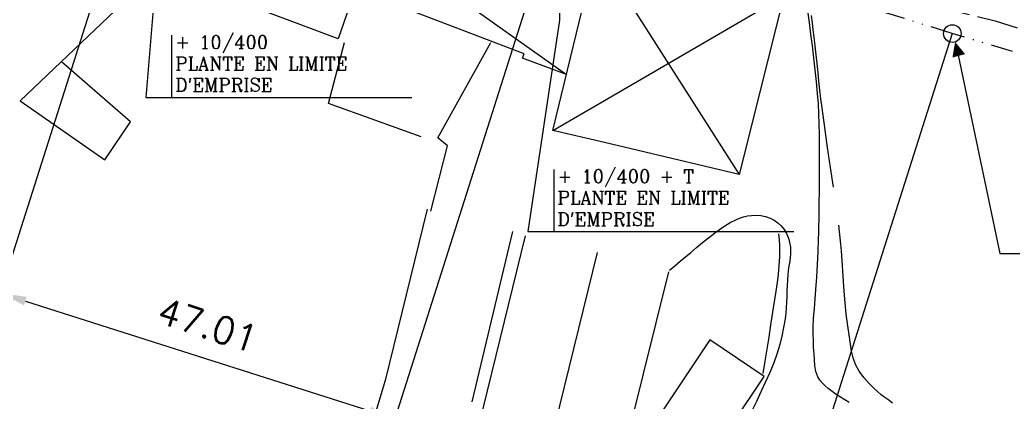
# Model space of a CAD drawing. Header units: millimetres. Extents: x 127045 to 128191, y 151549 to 152340.
# Drawn here: x 127473.7 to 127586.5, y 151820 to 151863.3 of the extents above; entities that cross this region are included whole.
import ezdxf
from ezdxf.enums import TextEntityAlignment as Align

# ---------------------------------------------------------------- set-up
doc = ezdxf.new("R2010")
doc.units = ezdxf.units.MM
doc.header["$MEASUREMENT"] = 0
doc.linetypes.add('BTA', pattern=[5.7, 2.5, -1, 0.1, -1, 0.1, -1])
doc.linetypes.add('INT_344$0$TYPE1', pattern=[4, 3, -1])
doc.layers.get('0').update_dxf_attribs({"color": 252, "linetype": 'CONTINUOUS'})
doc.layers.get('DEFPOINTS').update_dxf_attribs({"linetype": 'CONTINUOUS'})
for name, color, linetype in [('BT_AER_POS', 1, 'BTA'), ('COTATION', 212, 'CONTINUOUS'), ('INT_344$0$106', 252, 'CONTINUOUS'), ('POT_EX_POS', 1, 'CONTINUOUS'), ('TGV_344$0$1', 252, 'CONTINUOUS'), ('TGV_344$0$36', 252, 'CONTINUOUS'), ('TGV_344$0$4', 252, 'CONTINUOUS'), ('TXT_POT_POS', 7, 'CONTINUOUS')]:
    doc.layers.add(name, color=color, linetype=linetype)
doc.styles.add('ROMANC', font='romanc', dxfattribs={"height": 1.5})
doc.styles.get("Standard").update_dxf_attribs({"font": 'txt.shx'})
doc.dimstyles.new('DADEL', dxfattribs={"dimtxt": 3, "dimasz": 3, "dimexe": 0, "dimexo": 0, "dimgap": 1.5, "dimtad": 0, "dimzin": 0, "dimdsep": 46, "dimtxsty": 'Standard', "dimcen": 0, "dimdle": 1.25, "dimadec": 0, "dimazin": 0, "dimtfac": 0.033333, "dimtofl": 0, "dimtmove": 2, "dimatfit": 3, "dimfxl": 0, "dimtolj": 1, "dimtzin": 0, "dimarcsym": 0})

# ---------------------------------------------------------------- blocks, each defined once
blk = doc.blocks.new('P_BETON')
blk.add_circle((0, 0), 1)
blk = doc.blocks.new('FLECHE1')
blk.add_lwpolyline([(0, 0, 0, 1.5, 0), (-1.63, 0, 1.5, 1.5, 0)], format="xyseb")
blk = doc.blocks.new('INT_344')
at = {"layer": 'INT_344$0$106', "linetype": 'INT_344$0$TYPE1'}
for p, q in [((127555.206261, 151870.271538, 63.720222), (127584.427772, 151863.220844, 65.318634)), ((127584.427772, 151863.220844, 65.249184), (127586.925248, 151862.438755, 65.283829))]:
    blk.add_line(p, q, dxfattribs=at)
blk = doc.blocks.new('TGV_344')
at = {"linetype": 'Continuous'}
for p, q in [((127490.689, 151889.106, 70.672997), (127535.754, 151857.127, 65.157997)), ((127540.067, 151869.737, 68.035004), (127555.379, 151845.811, 65.681)), ((127540.068, 151854.204, 66.278), (127560.418, 151866.021, 68.290001)), ((127534.212, 151850.803, 65.698997), (127540.068, 151854.204, 66.278))]:
    blk.add_line(p, q, dxfattribs=at)
at = {"layer": 'TGV_344$0$1'}
for p, q in [((127563.328187, 151863.021498, 63.857501), (127563.149405, 151864.346003, 63.92275)), ((127563.501376, 151861.696236, 63.792252), (127563.328187, 151863.021498, 63.857501)), ((127563.667, 151860.37, 63.727001), (127563.501376, 151861.696236, 63.792252)), ((127521.169, 151849.966, 62.728001), (127527.168, 151860.767, 64.970001)), ((127563.832894, 151859.022093, 63.778739), (127563.667, 151860.37, 63.727001)), ((127563.997121, 151857.673649, 63.830486), (127563.832894, 151859.022093, 63.778739)), ((127564.146551, 151856.323236, 63.88224), (127563.997121, 151857.673649, 63.830486)), ((127564.268, 151854.97, 63.933998), (127564.146551, 151856.323236, 63.88224)), ((127564.344737, 151853.821186, 63.866488), (127564.268, 151854.97, 63.933998)), ((127564.39983, 151852.671192, 63.798989), (127564.344737, 151853.821186, 63.866488)), ((127564.439003, 151851.520681, 63.731495), (127564.39983, 151852.671192, 63.798989)), ((127564.468, 151850.37, 63.664001), (127564.439003, 151851.520681, 63.731495)), ((127564.489304, 151848.869992, 63.630248), (127564.468, 151850.37, 63.664001)), ((127522.269, 151849.066, 62.764), (127521.169, 151849.966, 62.728001)), ((127520.37, 151841.666, 62.998001), (127522.269, 151849.066, 62.764)), ((127564.491151, 151847.369856, 63.596497), (127564.489304, 151848.869992, 63.630248)), ((127564.481672, 151845.869852, 63.562747), (127564.491151, 151847.369856, 63.596497)), ((127564.469, 151844.37, 63.528999), (127564.481672, 151845.869852, 63.562747)), ((127564.455837, 151842.89486, 63.564998), (127564.462673, 151843.632428, 63.546999)), ((127564.462673, 151843.632428, 63.546999), (127564.469, 151844.37, 63.528999)), ((127564.447929, 151842.157301, 63.582998), (127564.455837, 151842.89486, 63.564998)), ((127564.426425, 151840.682207, 63.618998), (127564.438389, 151841.41976, 63.600998)), ((127564.438389, 151841.41976, 63.600998), (127564.447929, 151842.157301, 63.582998)), ((127553.727625, 151839.980014, 63.292774), (127554.33334, 151840.351413, 63.346826)), ((127554.33334, 151840.351413, 63.346826), (127554.969, 151840.67, 63.401001)), ((127554.969, 151840.67, 63.401001), (127555.400919, 151840.847382, 63.371826)), ((127555.400919, 151840.847382, 63.371826), (127555.844518, 151840.998424, 63.342662)), ((127555.844518, 151840.998424, 63.342662), (127556.301428, 151841.110435, 63.313418)), ((127556.301428, 151841.110435, 63.313418), (127556.769, 151841.17, 63.284)), ((127556.769, 151841.17, 63.284), (127557.3002, 151841.182804, 63.281757)), ((127557.3002, 151841.182804, 63.281757), (127557.832854, 151841.146432, 63.279518)), ((127557.832854, 151841.146432, 63.279518), (127558.36026, 151841.04632, 63.277272)), ((127558.36026, 151841.04632, 63.277272), (127558.869, 151840.87, 63.275002)), ((127558.869, 151840.87, 63.275002), (127559.331522, 151840.629969, 63.329222)), ((127559.331522, 151840.629969, 63.329222), (127559.757951, 151840.330115, 63.38296)), ((127559.757951, 151840.330115, 63.38296), (127560.139825, 151839.974841, 63.436718)), ((127564.411246, 151839.944709, 63.636999), (127564.426425, 151840.682207, 63.618998)), ((127551.873698, 151838.644153, 63.175996), (127552.569, 151839.169, 63.185001)), ((127552.569, 151839.169, 63.185001), (127553.143689, 151839.578952, 63.238834)), ((127553.143689, 151839.578952, 63.238834), (127553.727625, 151839.980014, 63.292774)), ((127560.139825, 151839.974841, 63.436718), (127560.469, 151839.57, 63.491001)), ((127560.469, 151839.57, 63.491001), (127560.742777, 151839.106746, 63.504622)), ((127560.742777, 151839.106746, 63.504622), (127560.944672, 151838.609657, 63.518099)), ((127564.369, 151838.47, 63.673), (127564.392291, 151839.207294, 63.654999)), ((127564.392291, 151839.207294, 63.654999), (127564.411246, 151839.944709, 63.636999)), ((127550.536557, 151837.527663, 63.157991), (127551.200151, 151838.091402, 63.166991)), ((127551.200151, 151838.091402, 63.166991), (127551.873698, 151838.644153, 63.175996)), ((127560.944672, 151838.609657, 63.518099), (127561.083151, 151838.094205, 63.531527)), ((127561.083151, 151838.094205, 63.531527), (127561.17, 151837.57, 63.544998)), ((127564.311021, 151837.044117, 63.735753), (127564.369, 151838.47, 63.673)), ((127549.267968, 151836.471443, 63.128749), (127549.87, 151836.969, 63.148998)), ((127549.87, 151836.969, 63.148998), (127550.536557, 151837.527663, 63.157991)), ((127561.189316, 151836.782737, 63.558601), (127561.153042, 151836.391478, 63.565377)), ((127561.17, 151837.57, 63.544998), (127561.197705, 151837.176564, 63.551812)), ((127561.197705, 151837.176564, 63.551812), (127561.189316, 151836.782737, 63.558601)), ((127564.238273, 151835.618929, 63.798504), (127564.311021, 151837.044117, 63.735753)), ((127548.067964, 151835.471439, 63.08825), (127548.667288, 151835.972254, 63.1085)), ((127548.667288, 151835.972254, 63.1085), (127549.267968, 151836.471443, 63.128749)), ((127561.097183, 151836.003436, 63.572155), (127561.032258, 151835.621719, 63.57886)), ((127561.153042, 151836.391478, 63.565377), (127561.097183, 151836.003436, 63.572155)), ((127547.47, 151834.969, 63.068001), (127548.067964, 151835.471439, 63.08825)), ((127560.910333, 151834.855835, 63.592283), (127560.87, 151834.47, 63.598999)), ((127560.967211, 151835.239582, 63.58557), (127560.910333, 151834.855835, 63.592283)), ((127561.032258, 151835.621719, 63.57886), (127560.967211, 151835.239582, 63.58557)), ((127564.15614, 151834.194313, 63.861253), (127564.238273, 151835.618929, 63.798504)), ((127560.828845, 151833.845496, 63.626981), (127560.800788, 151833.220284, 63.654961)), ((127560.87, 151834.47, 63.598999), (127560.828845, 151833.845496, 63.626981)), ((127564.07, 151832.77, 63.924), (127564.15614, 151834.194313, 63.861253)), ((127560.780062, 151832.594902, 63.682937), (127560.760883, 151831.969617, 63.710908)), ((127560.800788, 151833.220284, 63.654961), (127560.780062, 151832.594902, 63.682937)), ((127563.991118, 151831.69612, 63.953227), (127564.07, 151832.77, 63.924)), ((127560.736552, 151831.343416, 63.738923), (127560.700446, 151830.717526, 63.766938)), ((127560.760883, 151831.969617, 63.710908), (127560.736552, 151831.343416, 63.738923)), ((127563.896898, 151830.622312, 63.982481), (127563.991118, 151831.69612, 63.953227)), ((127560.64682, 151830.092616, 63.794961), (127560.57, 151829.47, 63.823002)), ((127560.700446, 151830.717526, 63.766938), (127560.64682, 151830.092616, 63.794961)), ((127563.814217, 151829.547059, 64.011745), (127563.896898, 151830.622312, 63.982481)), ((127560.57, 151829.47, 63.823002), (127560.406672, 151828.481789, 63.79374)), ((127563.77, 151828.47, 64.041), (127563.814217, 151829.547059, 64.011745)), ((127560.406672, 151828.481789, 63.79374), (127560.202589, 151827.501148, 63.764504)), ((127563.765188, 151827.719372, 64.03425), (127563.77, 151828.47, 64.041)), ((127560.202589, 151827.501148, 63.764504), (127559.957437, 151826.529909, 63.735266)), ((127563.77879, 151826.96876, 64.027502), (127563.765188, 151827.719372, 64.03425)), ((127563.813254, 151826.2187, 64.020752), (127563.77879, 151826.96876, 64.027502)), ((127559.671, 151825.57, 63.706001), (127559.280997, 151824.469778, 63.694738)), ((127559.957437, 151826.529909, 63.735266), (127559.671, 151825.57, 63.706001)), ((127563.871, 151825.47, 64.014), (127563.813254, 151826.2187, 64.020752)), ((127559.280997, 151824.469778, 63.694738), (127558.836356, 151823.39081, 63.683484)), ((127563.913643, 151824.825699, 64.009585), (127563.871, 151825.47, 64.014)), ((127563.951306, 151824.166223, 64.005094), (127563.913643, 151824.825699, 64.009585)), ((127558.836356, 151823.39081, 63.683484), (127558.359284, 151822.327093, 63.672238)), ((127564.050498, 151823.503266, 64.000557), (127563.951306, 151824.166223, 64.005094)), ((127564.271, 151822.871, 63.995998), (127564.050498, 151823.503266, 64.000557)), ((127558.359284, 151822.327093, 63.672238), (127557.871, 151821.27, 63.660999)), ((127564.50781, 151822.486874, 63.993718), (127564.271, 151822.871, 63.995998)), ((127564.807871, 151822.151512, 63.991457), (127564.50781, 151822.486874, 63.993718)), ((127565.137485, 151821.853703, 63.989218), (127564.807871, 151822.151512, 63.991457)), ((127557.871, 151821.27, 63.660999), (127557.31074, 151820.076087, 63.742211)), ((127565.471, 151821.571, 63.987), (127565.137485, 151821.853703, 63.989218)), ((127565.916552, 151821.214014, 63.996152), (127565.471, 151821.571, 63.987)), ((127566.379678, 151820.880531, 64.005293), (127565.916552, 151821.214014, 63.996152)), ((127557.31074, 151820.076087, 63.742211), (127556.73337, 151818.889543, 63.823438)), ((127566.855258, 151820.565889, 64.014429), (127566.379678, 151820.880531, 64.005293)), ((127567.33902, 151820.264772, 64.023566), (127566.855258, 151820.565889, 64.014429)), ((127567.825127, 151819.97172, 64.032671), (127567.33902, 151820.264772, 64.023566))]:
    blk.add_line(p, q, dxfattribs=at)
at = {"layer": 'TGV_344$0$36'}
for p, q in [((127489.867, 151869.463, 64.890999), (127473.769, 151854.162, 63.442001)), ((127509.868, 151861.165, 62.962002), (127496.567, 151866.164, 63.25)), ((127511.767, 151866.765, 62.818001), (127509.868, 151861.165, 62.962002)), ((127563.667702, 151862.99507, 63.9335), (127563.564132, 151863.80711, 63.980749)), ((127563.769125, 151862.182753, 63.88625), (127563.667702, 151862.99507, 63.9335)), ((127563.867, 151861.37, 63.839001), (127563.769125, 151862.182753, 63.88625)), ((127508.768, 151853.865, 63.294998), (127510.568, 151860.765, 62.909)), ((127563.982085, 151860.370291, 63.85475), (127563.867, 151861.37, 63.839001)), ((127564.092546, 151859.370062, 63.8705), (127563.982085, 151860.370291, 63.85475)), ((127564.200216, 151858.369537, 63.886249), (127564.092546, 151859.370062, 63.8705)), ((127486.269, 151851.763, 64.007004), (127478.468, 151858.562, 63.98)), ((127564.306928, 151857.368921, 63.901999), (127564.200216, 151858.369537, 63.886249)), ((127564.414968, 151856.368387, 63.917749), (127564.306928, 151857.368921, 63.901999)), ((127564.526606, 151855.368233, 63.933499), (127564.414968, 151856.368387, 63.917749)), ((127564.643674, 151854.368682, 63.949249), (127564.526606, 151855.368233, 63.933499)), ((127473.769, 151854.162, 63.442001), (127483.369, 151847.462, 64.053001)), ((127519.269, 151850.066, 62.827), (127508.768, 151853.865, 63.294998)), ((127564.768, 151853.37, 63.965), (127564.643674, 151854.368682, 63.949249)), ((127565.066728, 151851.116487, 63.96725), (127564.768, 151853.37, 63.965)), ((127483.369, 151847.462, 64.053001), (127486.269, 151851.763, 64.007004)), ((127565.383151, 151848.865389, 63.9695), (127565.066728, 151851.116487, 63.96725)), ((127565.717248, 151846.616848, 63.971749), (127565.383151, 151848.865389, 63.9695)), ((127566.069, 151844.371, 63.973999), (127565.717248, 151846.616848, 63.971749)), ((127559.935189, 151838.422165, 63.560789), (127559.869, 151839.07, 63.473)), ((127566.754659, 151839.347114, 64.043751), (127566.669, 151840.071, 64.028)), ((127566.833383, 151838.622441, 64.059502), (127566.754659, 151839.347114, 64.043751)), ((127559.974124, 151837.772122, 63.6485), (127559.935189, 151838.422165, 63.560789)), ((127566.905166, 151837.897047, 64.075252), (127566.833383, 151838.622441, 64.059502)), ((127559.97, 151836.47, 63.824001), (127559.985734, 151837.121018, 63.736212)), ((127559.985734, 151837.121018, 63.736212), (127559.974124, 151837.772122, 63.6485)), ((127566.97, 151837.171, 64.091003), (127566.905166, 151837.897047, 64.075252)), ((127567.014641, 151836.596472, 64.119129), (127566.97, 151837.171, 64.091003)), ((127559.909365, 151835.499477, 63.828507), (127559.97, 151836.47, 63.824001)), ((127567.052476, 151836.021468, 64.147253), (127567.014641, 151836.596472, 64.119129)), ((127567.085747, 151835.446211, 64.175377), (127567.052476, 151836.021468, 64.147253)), ((127559.701464, 151833.566503, 63.837513), (127559.817818, 151834.531523, 63.833011)), ((127559.817818, 151834.531523, 63.833011), (127559.909365, 151835.499477, 63.828507)), ((127567.116701, 151834.870858, 64.203499), (127567.085747, 151835.446211, 64.175377)), ((127567.148069, 151834.295488, 64.231623), (127567.116701, 151834.870858, 64.203499)), ((127559.566365, 151832.604163, 63.842016), (127559.701464, 151833.566503, 63.837513)), ((127567.182579, 151833.720262, 64.259748), (127567.148069, 151834.295488, 64.231623)), ((127567.222476, 151833.145348, 64.287874), (127567.182579, 151833.720262, 64.259748)), ((127559.419431, 151831.645315, 63.846512), (127559.566365, 151832.604163, 63.842016)), ((127567.27, 151832.571, 64.316002), (127567.222476, 151833.145348, 64.287874)), ((127567.389356, 151831.268239, 64.329497), (127567.27, 151832.571, 64.316002)), ((127559.26706, 151830.687265, 63.851008), (127559.419431, 151831.645315, 63.846512)), ((127567.518787, 151829.965839, 64.342995), (127567.389356, 151831.268239, 64.329497)), ((127559.115249, 151829.72912, 63.855505), (127559.26706, 151830.687265, 63.851008)), ((127558.97, 151828.77, 63.860001), (127559.115249, 151829.72912, 63.855505)), ((127567.673867, 151828.665715, 64.356496), (127567.518787, 151829.965839, 64.342995)), ((127558.762209, 151827.392276, 64.371009), (127558.97, 151828.77, 63.860001)), ((127567.87, 151827.371, 64.370003), (127567.673867, 151828.665715, 64.356496)), ((127558.543102, 151826.016306, 64.882), (127558.762209, 151827.392276, 64.371009)), ((127567.990341, 151826.592863, 64.407877), (127567.87, 151827.371, 64.370003)), ((127558.312694, 151824.642183, 65.392991), (127558.543102, 151826.016306, 64.882)), ((127568.11179, 151825.805684, 64.44607), (127567.990341, 151826.592863, 64.407877)), ((127568.288788, 151825.022588, 64.484477), (127568.11179, 151825.805684, 64.44607)), ((127558.071, 151823.27, 65.903999), (127558.312694, 151824.642183, 65.392991)), ((127568.571, 151824.271, 64.523003), (127568.288788, 151825.022588, 64.484477)), ((127568.994422, 151823.517342, 64.527534), (127568.571, 151824.271, 64.523003)), ((127569.507263, 151822.823844, 64.532037), (127568.994422, 151823.517342, 64.527534)), ((127515.171, 151822.466, 65.014999), (127511.673, 151810.665, 64.266998)), ((127570.075436, 151822.181341, 64.536523), (127569.507263, 151822.823844, 64.532037)), ((127570.671, 151821.571, 64.541), (127570.075436, 151822.181341, 64.536523)), ((127571.063959, 151821.204395, 64.543132), (127570.671, 151821.571, 64.541)), ((127571.47647, 151820.860326, 64.545261), (127571.063959, 151821.204395, 64.543132)), ((127571.90277, 151820.534342, 64.547389), (127571.47647, 151820.860326, 64.545261)), ((127572.337998, 151820.221188, 64.549517), (127571.90277, 151820.534342, 64.547389)), ((127572.775714, 151819.915513, 64.551636), (127572.337998, 151820.221188, 64.549517))]:
    blk.add_line(p, q, dxfattribs=at)
at = {"layer": 'TGV_344$0$4'}
for p, q in [((127530.969, 151859.466, 65.310997), (127496.764, 151872.547, 65.193001)), ((127530.758, 151858.982, 65.203003), (127530.969, 151859.466, 65.310997)), ((127535.754, 151857.127, 65.167), (127530.758, 151858.982, 65.203003)), ((127552.033, 151827.065, 66.373001), (127544.478, 151815.791, 66.373001)), ((127558.2, 151822.933, 66.445), (127552.033, 151827.065, 66.373001)), ((127550.644, 151811.658, 66.634003), (127558.2, 151822.933, 66.445))]:
    blk.add_line(p, q, dxfattribs=at)
at = {"layer": 'TGV_344$0$4', "linetype": 'Continuous'}
for p, q in [((127534.212, 151850.803, 65.698997), (127539.17, 151871.137, 68.172997)), ((127560.418, 151866.021, 68.290001), (127555.379, 151845.811, 65.681)), ((127540.069, 151849.422, 65.694), (127534.212, 151850.803, 65.698997)), ((127555.379, 151845.811, 65.681), (127540.069, 151849.422, 65.694)), ((127519.97, 151841.866, 64.232002), (127515.171, 151822.466, 65.014999)), ((127525.072, 151820.067, 65.041), (127529.67, 151839.367, 64.194)), ((127531.07, 151838.867, 64.203003), (127525.272, 151815.167, 64.876999)), ((127533.372, 151812.868, 65.101997), (127539.27, 151836.968, 64.373001)), ((127541.472, 151810.968, 65.093002), (127547.37, 151834.769, 64.489998))]:
    blk.add_line(p, q, dxfattribs=at)
blk = doc.blocks.new('FR-344-A')
for name in ['TGV_344', 'INT_344']:
    blk.add_blockref(name, (0, 0))
blk = doc.blocks.new('*D24')
at = {"color": 0, "linetype": 'ByBlock'}
for p, q in [((127446.88, 151903.88), (127428.48, 151846.07)), ((127489.91, 151890.19), (127471.5, 151832.37)), ((127431.33, 151845.16), (127468.64, 151833.28))]:
    blk.add_line(p, q, dxfattribs=at)
for points in [[(127431.49, 151845.64), (127431.18, 151844.68), (127428.48, 151846.07)], [(127468.79, 151833.76), (127468.49, 151832.8), (127471.5, 151832.37)]]:
    blk.add_solid(points, dxfattribs=at)
at = {"layer": 'DEFPOINTS', "color": 0, "linetype": 'ByBlock'}
for p in [(127446.88, 151903.88), (127489.91, 151890.19), (127471.5, 151832.37)]:
    blk.add_point(p, dxfattribs=at)
at = {"color": 0, "linetype": 'ByBlock'}
blk.add_text('45.15', height=3, rotation=342.3385, dxfattribs=at).set_placement((127451.46, 151842.34), align=Align.MIDDLE_CENTER)
blk = doc.blocks.new('*D16')
at = {"color": 0, "linetype": 'ByBlock'}
for p, q in [((127489.91, 151890.19), (127471.5, 151832.37)), ((127534.66, 151875.78), (127516.3, 151818.11)), ((127474.36, 151831.46), (127513.44, 151819.02))]:
    blk.add_line(p, q, dxfattribs=at)
for points in [[(127474.51, 151831.94), (127474.21, 151830.98), (127471.5, 151832.37)], [(127513.59, 151819.49), (127513.29, 151818.54), (127516.3, 151818.11)]]:
    blk.add_solid(points, dxfattribs=at)
at = {"layer": 'DEFPOINTS', "color": 0, "linetype": 'ByBlock'}
for p in [(127489.91, 151890.19), (127534.66, 151875.78, 9.26), (127516.3, 151818.11)]:
    blk.add_point(p, dxfattribs=at)
at = {"color": 0, "linetype": 'ByBlock'}
blk.add_text('47.01', height=3, rotation=342.3385, dxfattribs=at).set_placement((127495.06, 151828.75), align=Align.MIDDLE_CENTER)
blk = doc.blocks.new('*D23')
at = {"color": 0, "linetype": 'ByBlock'}
for p, q in [((127534.66, 151875.78), (127516.3, 151818.11)), ((127579.55, 151861.78), (127561.1, 151803.84)), ((127519.15, 151817.2), (127558.24, 151804.75))]:
    blk.add_line(p, q, dxfattribs=at)
for points in [[(127519.31, 151817.67), (127519, 151816.72), (127516.3, 151818.11)], [(127558.4, 151805.23), (127558.09, 151804.27), (127561.1, 151803.84)]]:
    blk.add_solid(points, dxfattribs=at)
at = {"layer": 'DEFPOINTS', "color": 0, "linetype": 'ByBlock'}
for p in [(127534.66, 151875.78, 9.26), (127579.55, 151861.78, 22.29), (127561.1, 151803.84)]:
    blk.add_point(p, dxfattribs=at)
at = {"color": 0, "linetype": 'ByBlock'}
blk.add_text('47.02', height=3, rotation=342.3385, dxfattribs=at).set_placement((127539.08, 151813.75), align=Align.MIDDLE_CENTER)
blk = doc.blocks.new('*D17')
at = {"color": 0, "linetype": 'ByBlock'}
for p, q in [((127579.55, 151861.78), (127561.1, 151803.84)), ((127624.63, 151848.33), (127605.92, 151789.57)), ((127563.96, 151802.93), (127603.06, 151790.48))]:
    blk.add_line(p, q, dxfattribs=at)
for points in [[(127564.11, 151803.41), (127563.81, 151802.45), (127561.1, 151803.84)], [(127603.22, 151790.96), (127602.91, 151790), (127605.92, 151789.57)]]:
    blk.add_solid(points, dxfattribs=at)
at = {"layer": 'DEFPOINTS', "color": 0, "linetype": 'ByBlock'}
for p in [(127579.55, 151861.78, 22.29), (127624.63, 151848.33, 40.44), (127605.92, 151789.57)]:
    blk.add_point(p, dxfattribs=at)
at = {"color": 0, "linetype": 'ByBlock'}
blk.add_text('47.04', height=3, rotation=342.3385, dxfattribs=at).set_placement((127584.47, 151800.08), align=Align.MIDDLE_CENTER)

msp = doc.modelspace()

# ---------------------------------------------------------------- linework, layer by layer
at = {"layer": 'BT_AER_POS', "elevation": 51.315}
msp.add_lwpolyline([(127669.444, 151834.101), (127624.633, 151848.333), (127579.55, 151861.779), (127534.659, 151875.779), (127489.909, 151890.186), (127446.885, 151903.884), (127400.899, 151916.159), (127353.665, 151912.742), (127307.538, 151915.028), (127289.462, 151878.59), (127270.233, 151841.641), (127250.189, 151797.589)], dxfattribs=at)
at = {"layer": 'TXT_POT_POS'}
for p, q in [((127490.192, 151880.102), (127488.01, 151854.552)), ((127534.971, 151874.015, 9.262), (127534.971, 151863.292, 9.262)), ((127534.971, 151863.292, 9.262), (127531.391, 151839.348)), ((127490.953, 151861.58), (127490.953, 151854.552)), ((127580.076, 151860.044, 22.286), (127584.961, 151836.864, -18.153)), ((127488.01, 151854.552), (127490.953, 151854.552)), ((127490.953, 151854.552), (127518.201, 151854.552)), ((127534.334, 151846.376), (127534.334, 151839.348)), ((127531.391, 151839.348), (127534.334, 151839.348)), ((127534.334, 151839.348), (127561.582, 151839.348)), ((127584.961, 151836.864, -18.153), (127587.904, 151836.864, -18.153))]:
    msp.add_line(p, q, dxfattribs=at)

# ---------------------------------------------------------------- block references
msp.add_blockref('FR-344-A', (0, 0))
at = {"layer": 'POT_EX_POS'}
msp.add_blockref('P_BETON', (127579.55, 151861.779, 22.286), dxfattribs=at)
at = {"layer": 'TXT_POT_POS', "rotation": 104.7689840535888}
msp.add_blockref('FLECHE1', (127579.869, 151860.831, 22.286), dxfattribs=at)

# ---------------------------------------------------------------- texts
at = {"layer": 'TXT_POT_POS', "style": 'ROMANC'}
for s, p in [('+ 10/400', (127491.362, 151860.069)), ('PLANTE EN LIMITE', (127491.362, 151857.64)), ("D'EMPRISE", (127491.362, 151855.212)), ('+ 10/400 + T', (127534.743, 151844.865)), ('PLANTE EN LIMITE', (127534.743, 151842.436)), ("D'EMPRISE", (127534.743, 151840.008))]:
    msp.add_text(s, height=1.5, dxfattribs=at).set_placement(p)

# ---------------------------------------------------------------- dimensions: what is measured, and where the dimension line sits
at = {"layer": 'COTATION'}
for base, p1, p2, picture, middle, dimtype in [((127471.5, 151832.37), (127446.885, 151903.884), (127489.909, 151890.186), '*D24', (127451.458, 151842.345), 129), ((127516.296, 151818.107), (127489.909, 151890.186), (127534.659, 151875.779, 9.262), '*D16', (127495.061, 151828.745), 128), ((127561.102, 151803.841), (127534.659, 151875.779, 9.262), (127579.55, 151861.779, 22.286), '*D23', (127539.084, 151813.748), 128), ((127605.923, 151789.57), (127579.55, 151861.779, 22.286), (127624.633, 151848.333, 40.438), '*D17', (127584.471, 151800.078), 128)]:
    dim = msp.add_linear_dim(base=base, p1=p1, p2=p2, angle=342.33849, dimstyle='DADEL', dxfattribs=at)
    dim.commit()
    dim.dimension.update_dxf_attribs({"geometry": picture, "text_midpoint": middle, "dimtype": dimtype})

doc.saveas('drawing.dxf')
